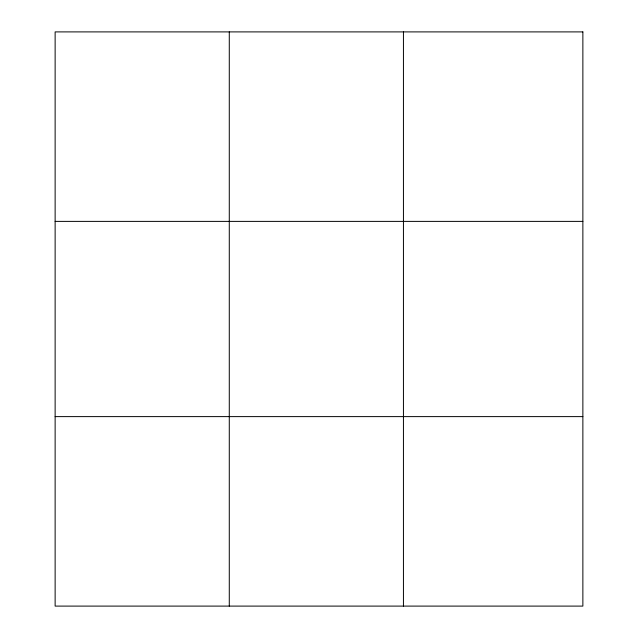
<?xml version="1.0" encoding="UTF-8"?>
<svg xmlns="http://www.w3.org/2000/svg" width="638" height="638" viewBox="0 0 638 638"><rect width="100%" height="100%" fill="white"/><g stroke="black" fill="none" stroke-linecap="round" stroke-linejoin="round"><path stroke-width="0.96" d="M229.281 31.9L229.281 606.1M403.439 31.9L403.439 606.1M55.131 221.386L582.869 221.386M55.131 416.614L582.869 416.614M582.869 31.9L582.869 606.1L55.131 606.1L55.131 31.9L582.869 31.9"/></g></svg>
